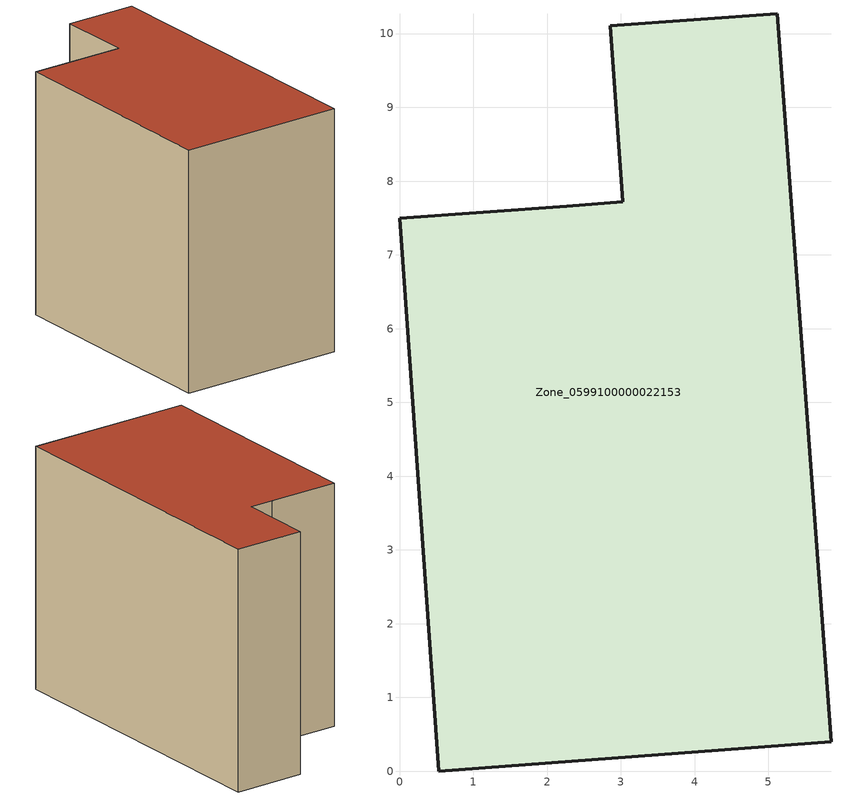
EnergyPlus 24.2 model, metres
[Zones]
Zone_0599100000022153
 floor ground (C_G): 0,7.5 2.27,7.66 3.03,7.72 2.86,10.11 5.12,10.27 5.85,0.4 0.53,0 z0
 wall outside (C_F): 2.86,10.11 3.03,7.72 2.27,7.66 0,7.5 0.53,0 5.85,0.4 5.12,10.27 2.86,10.11 z0:7.71
 roof outside (C_R): 2.27,7.66 0,7.5 0.53,0 5.85,0.4 5.12,10.27 2.86,10.11 3.03,7.72 z7.71
[BUILDING]
Pand.0599100000022153: North Axis=0; Terrain=City; Loads Convergence Tolerance Value=0.04; Temperature Convergence Tolerance Value=0.4; Solar Distribution=FullExterior; Maximum Number of Warmup Days=25; Minimum Number of Warmup Days=1
[Site:Location]
Rotterdam.The.Hague.AP_ZH_NLD Design_Conditions: Latitude=51.96; Longitude=4.45; Time Zone=1; Elevation=-4.5
[SITE:GROUNDTEMPERATURE:BUILDINGSURFACE]
18, 18, 18, 18, 18, 18, 18, 18, 18, 18, 18, 18
[MATERIAL] Thermal Absorptance=0.9; Solar Absorptance=0.7; Visible Absorptance=0.7
Name | Roughness | Thickness | Conductivity | Density | Specific Heat
G.TC.1946 | MediumSmooth | 0.15 | 1 | 540 | 1210
F.TC.1946 | Rough | 0.3 | 0.857143 | 1920 | 840
R.TC.1946 | MediumRough | 0.2 | 0.909091 | 1500 | 1000
[CONSTRUCTION]
C_G: G.TC.1946
C_F: F.TC.1946
C_R: R.TC.1946
[ZONE]
Zone_0599100000022153: Type=1; Multiplier=1; Ceiling Height=Autocalculate; Volume=Autocalculate; Floor Area=autocalculate; Part of Total Floor Area=Yes
[ZONEINFILTRATION:DESIGNFLOWRATE]
Infil_Zone_0599100000022153: Zone or ZoneList or Space or SpaceList=Zone_0599100000022153; Schedule=AlwaysOn; Design Flow Rate Calculation Method=Flow/Area; Flow Rate per Floor Area=0.003; Constant Term Coefficient=1; Temperature Term Coefficient=0; Velocity Term Coefficient=0; Velocity Squared Term Coefficient=0
[HVACTEMPLATE:ZONE:IDEALLOADSAIRSYSTEM]
Zone_0599100000022153: Maximum Heating Supply Air Temperature=50; Minimum Cooling Supply Air Temperature=13; Maximum Heating Supply Air Humidity Ratio=0.0156; Minimum Cooling Supply Air Humidity Ratio=0.0077; Heating Limit=NoLimit; Cooling Limit=NoLimit; Dehumidification Control Type=ConstantSensibleHeatRatio; Cooling Sensible Heat Ratio=0.7; Dehumidification Setpoint=60; Humidification Control Type=None; Humidification Setpoint=30; Outdoor Air Method=None; Outdoor Air Flow Rate per Person=0.00944; Outdoor Air Flow Rate per Zone Floor Area=0; Outdoor Air Flow Rate per Zone=0; Demand Controlled Ventilation Type=None; Outdoor Air Economizer Type=NoEconomizer; Heat Recovery Type=None; Sensible Heat Recovery Effectiveness=0.7; Latent Heat Recovery Effectiveness=0.65
[ZONECONTROL:THERMOSTAT]
ThermostatControl_Zone_0599100000022153: Zone or ZoneList=Zone_0599100000022153; Control Type Schedule=DualSetpointControlType; Control 1=Thermostat_Zone_0599100000022153; Temperature Difference Between Cutout And Setpoint=0
[THERMOSTATSETPOINT:DUALSETPOINT]
Thermostat_Zone_0599100000022153: Heating Setpoint Temperature Schedule=HeatingSetpoint_Zone_0599100000022153; Cooling Setpoint Temperature Schedule=CoolingSetpoint_Zone_0599100000022153
[SCHEDULE:COMPACT]
HeatingSetpoint_Zone_0599100000022153: Through: 12/31, For: AllDays, Until: 24:00, 21
CoolingSetpoint_Zone_0599100000022153: Through: 12/31, For: AllDays, Until: 24:00, 24
DualSetpointControlType: Through: 12/31, For: AllDays, Until: 24:00, 4
AlwaysOn: Through: 12/31, For: AllDays, Until: 24:00, 1
